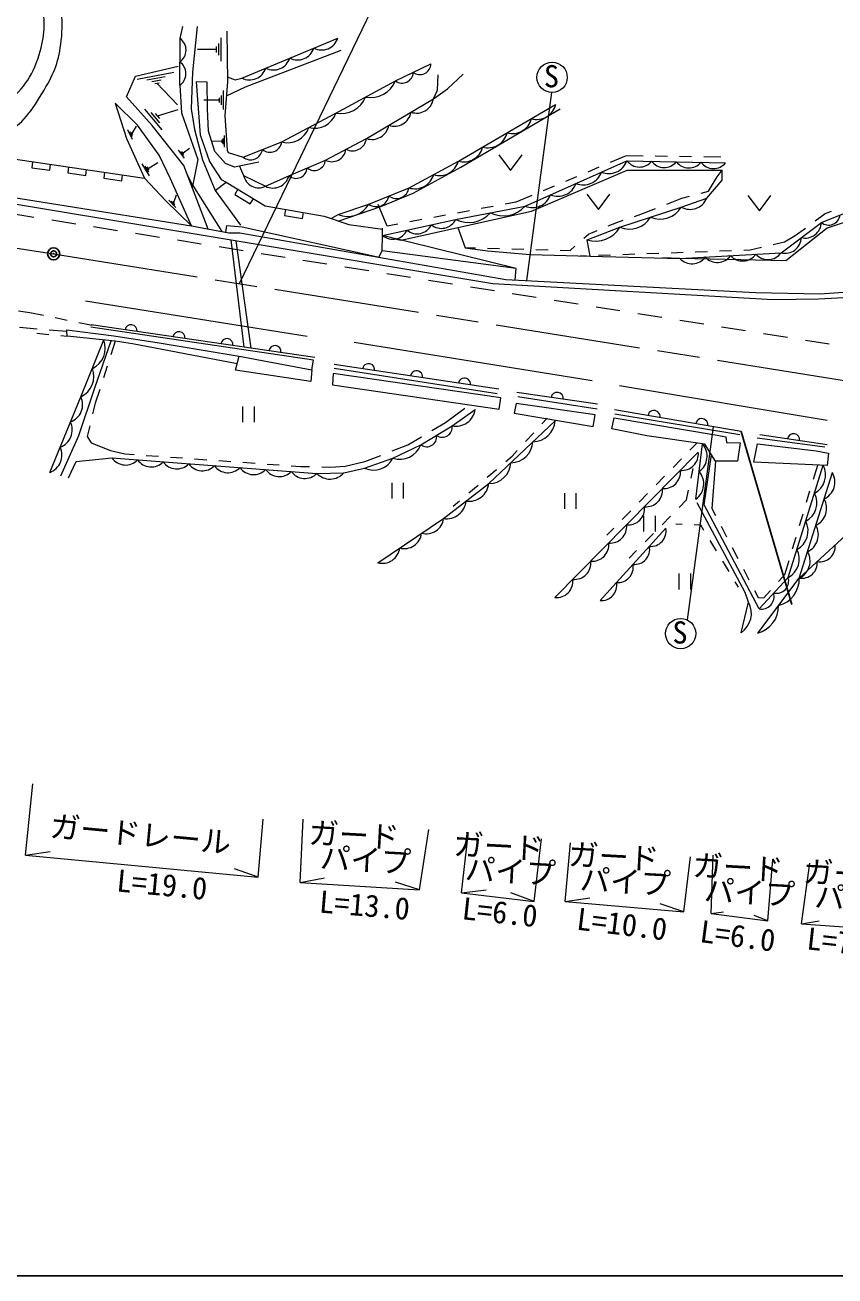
# Model space of a CAD drawing. Units: millimetres, scale not verified. Extents: x 40000 to 680000, y 20000 to 380000.
# Drawn here: x 175090 to 241960, y 205000 to 308258 of the extents above; entities that cross this region are included whole.
import ezdxf
from ezdxf.enums import TextEntityAlignment as Align

# ---------------------------------------------------------------- set-up
doc = ezdxf.new("R2010")
doc.units = ezdxf.units.MM
doc.header["$LTSCALE"] = 1000
doc.header["$PDMODE"] = 32
doc.header["$PDSIZE"] = 500
doc.linetypes.add('CHAIN', pattern=[18.5, 12, -1.5, 3.5, -1.5])
for name, color, linetype, lineweight in [('M-BGD', 7, 'Continuous', 13), ('M-BMK', 2, 'CHAIN', 13), ('M-BMK-SRVR', 3, 'Continuous', 25), ('M-STR-HTXT', 7, 'Continuous', 13), ('M-STR-STRC', 7, 'Continuous', 25), ('M-TTL-BAND', 7, 'Continuous', 25)]:
    doc.layers.add(name, color=color, linetype=linetype, lineweight=lineweight)
doc.styles.add('ＭＳ ゴシック', font='')
doc.styles.get('ＭＳ ゴシック').set_extended_font_data('MS Gothic')

msp = doc.modelspace()

# ---------------------------------------------------------------- linework, layer by layer
at = {"layer": 'M-BGD'}
for p, q in [((191054, 306725), (191058, 305758)), ((191246, 307209), (191253, 305275)), ((190863, 306241), (189316, 306235)), ((190862, 306482), (190864, 305999)), ((184360, 303777), (187377, 304356)), ((185153, 303721), (186661, 304010)), ((185569, 303592), (186323, 303737)), ((185796, 303427), (186173, 303499)), ((185984, 303463), (187667, 301672)), ((191435, 302848), (191440, 301272)), ((218554, 302689), (216488, 287163)), ((191122, 302059), (189862, 302054)), ((191122, 302256), (191123, 301862)), ((191278, 302453), (191281, 301665)), ((186426, 299617), (184974, 301302)), ((186231, 300183), (185505, 301026)), ((186218, 300539), (185855, 300961)), ((186037, 300750), (187733, 301287)), ((183973, 298822), (183575, 299612)), ((183953, 299059), (183753, 299454)), ((183932, 299297), (184292, 299907)), ((183982, 299198), (183882, 299395)), ((191330, 298660), (190572, 298657)), ((191330, 298778), (191331, 298542)), ((191424, 298897), (191426, 298424)), ((191518, 299134), (191521, 298187)), ((188248, 297266), (187758, 297940)), ((188193, 297483), (187948, 297820)), ((188199, 297617), (188076, 297785)), ((188138, 297701), (188677, 298093)), ((214211, 297537), (215167, 296263)), ((215167, 296263), (216122, 297537)), ((224713, 297454), (223391, 296899)), ((226123, 297435), (224713, 297454)), ((228122, 297407), (227123, 297421)), ((230122, 297380), (229122, 297393)), ((175721, 296977), (175649, 296483)), ((175649, 296483), (177133, 296265)), ((177133, 296265), (177205, 296760)), ((178690, 296543), (178617, 296048)), ((185367, 295807), (184749, 296793)), ((185311, 296115), (185002, 296608)), ((185332, 296300), (185178, 296547)), ((185255, 296424), (186044, 296919)), ((192793, 296618), (193141, 295847)), ((222469, 296512), (221547, 296125)), ((232532, 297346), (231122, 297366)), ((178617, 296048), (180101, 295830)), ((180101, 295830), (180174, 296325)), ((181658, 296108), (181585, 295613)), ((181585, 295613), (183070, 295396)), ((183070, 295396), (183142, 295890)), ((188933, 295006), (188440, 296007)), ((220625, 295738), (219703, 295351)), ((231530, 294541), (232233, 295730)), ((232233, 295730), (232640, 296283)), ((190801, 294596), (191707, 295292)), ((192671, 294702), (192409, 294276)), ((218781, 294964), (217859, 294577)), ((221472, 294298), (222427, 293024)), ((222427, 293024), (223383, 294298)), ((230906, 294379), (231530, 294541)), ((187539, 293192), (186950, 293797)), ((187452, 293402), (187158, 293705)), ((187439, 293537), (187292, 293688)), ((187365, 293612), (187600, 294245)), ((192409, 294276), (193689, 293492)), ((193689, 293492), (193950, 293919)), ((204994, 291662), (204237, 293446)), ((213745, 293288), (212762, 293105)), ((215615, 293635), (214728, 293470)), ((216937, 294190), (215615, 293635)), ((228086, 293481), (229314, 293965)), ((229314, 293965), (229938, 294127)), ((234765, 294186), (235721, 292912)), ((235721, 292912), (236676, 294186)), ((173843, 292716), (175818, 292401)), ((196607, 293034), (196521, 292541)), ((196521, 292541), (197999, 292284)), ((197999, 292284), (198085, 292777)), ((209813, 292557), (208829, 292375)), ((211779, 292922), (210796, 292740)), ((225410, 292458), (225927, 292632)), ((225927, 292632), (227155, 293115)), ((240323, 292087), (241162, 292698)), ((241162, 292698), (241679, 292889)), ((177299, 292165), (179274, 291850)), ((180755, 291614), (182730, 291300)), ((188824, 291679), (191904, 291098)), ((191675, 291141), (191761, 291700)), ((205880, 291827), (204994, 291662)), ((207846, 292192), (206863, 292009)), ((221603, 290992), (222312, 291287)), ((223236, 291670), (223945, 291965)), ((223945, 291965), (224462, 292139)), ((238676, 290887), (239515, 291498)), ((184212, 291064), (186187, 290749)), ((187668, 290513), (189643, 290199)), ((193189, 281668), (192111, 290517)), ((192505, 290451), (193727, 281590)), ((215643, 288171), (204615, 290874)), ((221229, 290658), (221603, 290992)), ((221749, 289176), (221506, 290527)), ((236851, 290152), (237784, 290374)), ((237784, 290374), (238676, 290887)), ((191125, 289963), (193100, 289648)), ((194581, 289412), (196556, 289098)), ((215643, 288171), (204575, 289617)), ((211435, 289878), (212272, 289857)), ((213272, 289832), (214272, 289807)), ((215271, 289781), (216271, 289756)), ((217271, 289731), (218270, 289705)), ((219270, 289680), (220108, 289659)), ((220108, 289659), (220482, 289993)), ((220914, 289200), (221434, 289219)), ((222433, 289254), (223433, 289290)), ((224432, 289325), (225432, 289361)), ((226431, 289396), (227430, 289431)), ((228430, 289467), (229429, 289502)), ((230428, 289538), (231428, 289573)), ((232427, 289609), (233426, 289644)), ((234426, 289680), (234946, 289698)), ((234946, 289698), (235879, 289920)), ((198038, 288862), (200013, 288547)), ((201494, 288311), (203469, 287997)), ((215557, 287212), (215643, 288171)), ((204950, 287761), (206925, 287446)), ((208407, 287210), (210382, 286895)), ((211863, 286660), (213838, 286345)), ((215320, 286109), (217295, 285794)), ((240720, 286062), (245017, 286360)), ((180079, 285485), (198382, 282566)), ((218776, 285558), (220751, 285244)), ((222233, 285008), (224208, 284693)), ((240593, 285653), (244971, 285896)), ((174559, 284672), (175499, 284532)), ((175499, 284532), (176603, 284306)), ((177583, 284106), (178562, 283905)), ((225689, 284457), (227664, 284143)), ((174634, 283320), (176087, 283193)), ((177083, 283107), (178537, 282980)), ((179542, 283705), (180647, 283479)), ((199019, 280823), (180542, 283500)), ((229145, 283907), (231120, 283592)), ((232602, 283356), (234577, 283042)), ((176056, 282817), (177051, 282717)), ((178046, 282617), (178569, 282564)), ((182537, 282169), (182174, 281038)), ((202273, 282080), (221913, 278918)), ((236058, 282806), (238033, 282491)), ((239515, 282255), (241490, 281940)), ((181868, 280086), (181561, 279134)), ((214207, 278202), (200614, 280229)), ((200614, 279932), (214072, 277851)), ((181255, 278182), (180892, 277052)), ((222349, 276957), (215701, 277912)), ((224163, 278492), (241310, 275635)), ((180892, 277052), (180674, 276154)), ((193056, 276777), (193056, 275477)), ((194031, 275477), (194031, 276777)), ((215773, 277588), (222313, 276579)), ((209802, 275445), (211397, 276635)), ((217762, 275341), (218188, 275804)), ((234218, 274714), (223759, 276498)), ((234110, 274444), (223786, 276147)), ((180437, 275182), (180219, 274283)), ((208679, 274781), (209802, 275445)), ((229790, 259153), (231943, 275102)), ((180219, 274283), (180543, 273779)), ((180543, 273779), (182147, 273148)), ((206694, 273608), (207818, 274272)), ((216408, 273869), (217085, 274605)), ((229984, 273173), (230551, 273755)), ((230485, 269125), (231029, 273687)), ((241109, 273417), (235542, 274147)), ((241325, 273606), (235758, 274444)), ((182147, 273148), (183318, 272860)), ((183318, 272860), (184104, 272804)), ((185102, 272733), (186099, 272662)), ((203154, 272230), (204458, 272737)), ((205390, 273100), (206694, 273608)), ((214779, 272224), (215305, 272669)), ((215305, 272669), (215731, 273133)), ((218837, 260999), (230674, 272998)), ((187096, 272591), (188094, 272520)), ((189091, 272449), (190089, 272378)), ((191086, 272307), (192084, 272236)), ((193081, 272164), (194079, 272093)), ((195076, 272022), (196074, 271951)), ((197071, 271880), (197857, 271824)), ((197857, 271824), (198587, 271808)), ((199587, 271786), (200316, 271770)), ((200316, 271770), (201533, 271851)), ((201533, 271851), (203154, 272230)), ((213252, 270932), (214015, 271578)), ((228588, 271741), (229286, 272457)), ((230074, 270846), (230242, 271647)), ((232083, 272255), (231800, 268341)), ((240183, 270777), (240531, 271939)), ((227191, 270309), (227890, 271025)), ((205369, 270472), (205369, 269172)), ((206344, 269172), (206344, 270472)), ((211725, 269641), (212488, 270287)), ((219617, 269628), (219617, 268328)), ((220592, 268328), (220592, 269628)), ((225795, 268877), (226493, 269593)), ((229701, 269066), (229869, 269867)), ((239609, 268861), (239896, 269819)), ((210435, 268550), (210961, 268995)), ((229083, 268437), (229701, 269066)), ((234557, 261423), (230584, 268827)), ((239016, 262612), (246394, 269422)), ((224399, 267445), (225097, 268161)), ((226159, 267755), (226159, 266455)), ((227134, 266455), (227134, 267755)), ((227680, 267011), (228382, 267724)), ((231800, 268341), (232090, 267784)), ((239035, 266945), (239322, 267903)), ((222567, 260756), (227999, 266715)), ((223134, 266147), (223701, 266729)), ((228827, 267098), (229342, 267070)), ((230340, 267017), (230854, 266990)), ((230854, 266990), (231114, 266561)), ((232552, 266897), (233013, 266010)), ((226278, 265585), (226979, 266298)), ((231632, 265706), (232149, 264850)), ((238462, 265029), (238748, 265987)), ((224958, 264242), (225577, 264872)), ((233475, 265123), (233936, 264236)), ((232667, 263995), (233185, 263139)), ((234398, 263348), (234859, 262461)), ((237827, 262909), (238175, 264071)), ((229075, 262975), (229075, 261675)), ((230050, 261675), (230050, 262975)), ((233703, 262284), (233962, 261855)), ((237297, 262321), (237827, 262909)), ((235321, 261574), (235611, 261017)), ((236097, 260990), (236627, 261578)), ((235611, 261017), (236097, 260990))]:
    msp.add_line(p, q, dxfattribs=at)
for points in [[(187864, 303280), (187891, 307144), (188107, 308144)], [(189306, 308126), (188928, 304361), (188802, 301334), (189072, 299640), (189738, 297136), (190801, 294596), (192891, 291749)], [(191744, 307756), (191798, 303559), (191600, 300802), (191780, 297937)], [(191792, 303992), (192428, 303739), (192987, 303883), (200914, 307180)], [(191715, 302405), (193293, 303144), (201202, 306189)], [(110999, 304988), (110969, 304845), (110759, 302139), (110668, 300963), (113790, 298174), (114829, 298257), (115629, 298433), (122790, 299839), (126727, 300507), (136528, 300939), (138548, 300982), (149941, 299867), (161041, 297857), (165933, 296736), (167960, 298114), (184967, 295623)], [(190210, 291418), (188188, 296659), (185594, 299956), (183459, 302334), (184215, 304036), (187729, 304874)], [(191780, 297937), (191857, 297737), (193098, 297353), (196284, 298604), (200752, 300982), (205671, 303649), (208607, 305054)], [(193141, 295847), (194954, 294947), (196880, 295810), (199887, 297109), (203274, 298892), (208805, 302153), (209130, 302892), (209202, 304153)], [(208805, 302153), (209977, 303000), (211274, 304189)], [(187864, 303280), (187999, 301010), (189350, 297145), (188897, 294821), (188933, 295006), (191352, 291202)], [(194392, 296947), (192374, 296532), (191636, 296838), (190771, 297829), (190249, 299505), (190158, 301343), (190122, 303541), (189222, 303577), (189546, 299199), (190321, 297001), (191293, 295505), (191707, 295292)], [(188824, 291679), (187107, 295551), (186161, 297523), (184378, 299983), (182540, 301820)], [(182540, 301820), (183459, 298902), (184967, 295623), (186729, 293740), (188824, 291679)], [(200370, 292277), (200937, 292605), (203477, 293469), (206792, 294821), (210864, 297019), (218899, 301703)], [(200942, 292080), (204456, 293283), (207122, 294376), (211074, 296538), (219265, 301343)], [(113647, 296228), (117213, 296922), (120978, 297769), (129734, 298778), (135445, 298958), (142436, 298706), (148760, 298147), (166740, 295192), (188824, 291679)], [(152158, 297158), (192111, 290517), (213717, 286909), (236863, 285612), (240593, 285653)], [(204615, 290874), (210642, 292212), (216371, 293311), (224785, 297058), (232928, 296896)], [(205761, 290593), (206124, 290504), (216912, 292905), (224803, 296283), (232640, 296283)], [(231370, 293959), (232640, 295446), (232640, 296283)], [(191707, 295292), (194914, 293329), (199778, 292482), (201814, 291779), (204615, 291401)], [(221506, 290527), (224208, 291581), (229262, 293230), (231370, 293959)], [(229163, 288996), (237513, 289455), (240838, 291968), (243918, 293185), (245486, 293266), (248675, 292509), (251647, 290833)], [(251647, 290833), (247080, 292239), (244378, 292509), (241324, 291482), (237892, 288807), (229163, 288996), (227733, 289030)], [(191761, 291700), (193022, 291610), (204721, 289023)], [(204307, 289096), (204575, 289617), (204615, 290874), (204615, 291482)], [(210827, 291551), (211435, 289878), (213272, 289617), (216786, 289320), (221749, 289176), (229163, 288996)], [(191904, 291098), (192823, 291116), (214794, 287252), (235396, 286171), (240720, 286062)], [(178569, 282564), (178537, 282980), (178553, 283092), (182432, 282604), (186168, 282015), (192780, 280916), (198779, 279790), (198698, 278845), (192455, 279763), (192780, 280916)], [(198779, 279790), (198896, 280598), (180513, 283325)], [(177132, 271332), (179700, 277574), (181595, 282262)], [(178051, 271034), (179538, 274385), (180862, 278304), (182213, 282201)], [(192604, 280292), (183970, 281952), (182537, 282169), (178569, 282564)], [(182267, 272521), (199184, 271251), (201400, 271305), (203130, 271683), (205454, 272494), (207778, 273602), (210346, 275169), (212264, 276520)], [(204214, 263876), (209646, 267524), (213376, 270402), (218848, 275591)], [(235692, 260071), (231152, 268665), (231752, 272793)], [(178673, 270872), (179321, 272224), (182267, 272521)], [(235692, 260071), (238097, 262666), (240991, 271919)], [(235584, 258072), (239016, 262612), (241745, 271314)], [(234205, 258099), (234827, 260612), (234557, 261423)]]:
    msp.add_lwpolyline(points, dxfattribs=at)
for points in [[(200479, 278553), (214234, 276553), (214369, 277472), (200533, 279499)], [(215485, 276219), (221989, 275120), (222151, 276075), (215629, 277011)], [(233921, 272255), (232083, 272255), (231218, 273660), (226435, 274336), (223543, 274930), (223732, 275822), (232245, 274417), (232948, 274255), (233002, 273795), (234137, 273768)], [(235272, 272174), (235569, 273687), (240406, 273120), (241433, 272904), (241325, 271904)]]:
    msp.add_lwpolyline(points, close=True, dxfattribs=at)
for centre in [(218607, 303938), (229219, 258027)]:
    msp.add_circle(centre, 1250, dxfattribs=at)
for centre, radius, start, end in [((187201, 306183), 1184, 304.87481, 54.32386), ((199577, 307600), 1402, 242.6212, 342.54454), ((197595, 306776), 1402, 242.6212, 342.54454), ((187187, 304251), 1184, 304.87481, 54.32386), ((193632, 305128), 1402, 242.6212, 342.54454), ((195613, 305952), 1402, 242.6212, 342.54454), ((207695, 305075), 912, 232.44533, 358.69947), ((203628, 304482), 2206, 259.12158, 337.80483), ((206227, 304372), 912, 232.44533, 358.69947), ((201168, 303149), 2206, 259.12158, 337.80483), ((207429, 302381), 1395, 250.43554, 350.60967), ((217340, 302069), 1602, 253.6992, 346.78172), ((199000, 301580), 1851, 254.90306, 341.14594), ((205585, 301294), 1395, 250.43554, 350.60967), ((215331, 300898), 1602, 253.6992, 346.78172), ((196766, 300391), 1851, 254.90306, 341.14594), ((203742, 300207), 1395, 250.43554, 350.60967), ((195311, 298740), 982, 230.85278, 352.03824), ((202117, 299036), 1166, 242.6002, 352.942), ((213322, 299727), 1602, 253.6992, 346.78172), ((193718, 298114), 982, 230.85278, 352.03824), ((200424, 298144), 1166, 242.6002, 352.942), ((211313, 298556), 1602, 253.6992, 346.78172), ((197465, 296521), 921, 230.54289, 356.16824), ((198969, 297170), 921, 230.54289, 356.16824), ((209329, 297427), 1588, 251.60972, 345.11267), ((223296, 297572), 1576, 247.05859, 340.95743), ((225818, 297824), 1287, 216.54833, 321.17028), ((227854, 297784), 1287, 216.54833, 321.17028), ((229890, 297743), 1287, 216.54833, 321.17028), ((231926, 297703), 1287, 216.54833, 321.17028), ((194392, 296091), 1275, 191.02519, 296.14866), ((195564, 296166), 1363, 243.44717, 344.86446), ((207293, 296328), 1588, 251.60972, 345.11267), ((221192, 296635), 1576, 247.05859, 340.95743), ((205755, 294993), 1051, 233.79335, 350.55913), ((219089, 295698), 1576, 247.05859, 340.95743), ((201707, 294505), 2050, 247.92403, 329.67574), ((204098, 294317), 1051, 233.79335, 350.55913), ((214585, 294879), 2377, 243.0116, 318.70599), ((216985, 294762), 1576, 247.05859, 340.95743), ((229991, 294534), 1494, 240.7999, 337.38708), ((211721, 294330), 2377, 243.0116, 318.70599), ((225002, 293434), 2016, 246.82939, 329.3036), ((227528, 294259), 2016, 246.82939, 329.3036), ((241448, 292678), 936, 229.29061, 353.79134), ((205445, 291886), 1309, 230.67819, 334.35222), ((207454, 292332), 1309, 230.67819, 334.35222), ((209462, 292778), 1309, 230.67819, 334.35222), ((222184, 292781), 2354, 253.26328, 329.34829), ((239503, 292006), 1335, 255.81689, 358.36878), ((237841, 290750), 1335, 255.81689, 358.36878), ((232248, 290010), 1343, 222.027, 324.27104), ((234336, 290124), 1343, 222.027, 324.27104), ((236423, 290239), 1343, 222.027, 324.27104), ((230160, 289895), 1343, 222.027, 324.27104), ((183843, 283022), 500, 351.7575, 171.7575), ((187801, 282448), 500, 351.7575, 171.7575), ((179872, 281596), 1848, 294.82484, 21.14146), ((191760, 281875), 500, 351.7575, 171.7575), ((195719, 281301), 500, 351.7575, 171.7575), ((178924, 279252), 1848, 294.82484, 21.14146), ((203454, 279805), 500, 351.51937, 171.51937), ((207410, 279215), 500, 351.51937, 171.51937), ((211367, 278625), 500, 351.51937, 171.51937), ((219025, 277435), 500, 351.82643, 171.82643), ((178333, 276920), 1516, 289.71982, 25.56981), ((210656, 276766), 1627, 258.99514, 351.31321), ((227017, 275942), 500, 350.32174, 170.32174), ((230960, 275270), 500, 350.32174, 170.32174), ((177477, 274839), 1516, 289.71982, 25.56981), ((209539, 275047), 816, 234.16584, 8.64448), ((217021, 275691), 1830, 270.08909, 356.86167), ((208256, 274263), 816, 234.16584, 8.64448), ((215197, 273962), 1830, 270.08909, 356.86167), ((229831, 272673), 1569, 306.15912, 40.2507), ((238542, 274025), 500, 351.44203, 171.44203), ((176621, 272758), 1516, 289.71982, 25.56981), ((206011, 274318), 1907, 253.03779, 337.94061), ((229322, 272852), 1360, 264.60778, 6.17174), ((183390, 273313), 1374, 215.21311, 316.19948), ((185505, 273154), 1374, 215.21311, 316.19948), ((187619, 272996), 1374, 215.21311, 316.19948), ((189734, 272837), 1374, 215.21311, 316.19948), ((191849, 272678), 1374, 215.21311, 316.19948), ((193963, 272519), 1374, 215.21311, 316.19948), ((203876, 273283), 1765, 245.01065, 333.45069), ((213373, 272232), 1830, 270.08909, 356.86167), ((239467, 271126), 1719, 297.78852, 27.46952), ((196078, 272361), 1374, 215.21311, 316.19948), ((198193, 272202), 1374, 215.21311, 316.19948), ((200269, 272256), 1478, 222.83452, 319.95984), ((227843, 271352), 1360, 264.60778, 6.17174), ((229559, 270392), 1569, 306.15912, 40.2507), ((240403, 270540), 1550, 295.22088, 29.94953), ((211749, 270583), 1637, 261.65123, 353.66632), ((226363, 269852), 1360, 264.60778, 6.17174), ((238743, 268813), 1719, 297.78852, 27.46952), ((209884, 269144), 1637, 261.65123, 353.66632), ((224884, 268352), 1360, 264.60778, 6.17174), ((239720, 268365), 1550, 295.22088, 29.94953), ((208217, 267696), 1439, 254.62637, 353.14755), ((223404, 266853), 1360, 264.60778, 6.17174), ((226754, 266486), 1266, 264.87848, 10.41913), ((238019, 266499), 1719, 297.78852, 27.46952), ((239038, 266189), 1550, 295.22088, 29.94953), ((206407, 266480), 1439, 254.62637, 353.14755), ((221924, 265353), 1360, 264.60778, 6.17174), ((204596, 265264), 1439, 254.62637, 353.14755), ((225396, 264996), 1266, 264.87848, 10.41913), ((237296, 264186), 1719, 297.78852, 27.46952), ((238355, 264014), 1550, 295.22088, 29.94953), ((240715, 265212), 1258, 259.76392, 5.65486), ((220445, 263853), 1360, 264.60778, 6.17174), ((224038, 263507), 1266, 264.87848, 10.41913), ((239239, 263850), 1258, 259.76392, 5.65486), ((218965, 262353), 1360, 264.60778, 6.17174), ((237105, 262379), 1032, 258.2053, 16.12853), ((236742, 262547), 2274, 284.18895, 1.63596), ((222680, 262017), 1266, 264.87848, 10.41913), ((235903, 261082), 1032, 258.2053, 16.12853), ((233132, 259698), 1926, 303.87093, 28.34669), ((235026, 260277), 2274, 284.18895, 1.63596)]:
    msp.add_arc(centre, radius, start, end, dxfattribs=at)
for points, knots in [([(161135, 313499), (162289, 312010), (162647, 311515), (163446, 310135), (164394, 308497), (164841, 307514), (165432, 305716), (165822, 304530), (165823, 303807), (166121, 302595), (166354, 301651), (166301, 301031), (166810, 300203), (167139, 299669), (167456, 299445), (167986, 299109), (168676, 298671), (169121, 298443), (169932, 298339), (171257, 298167), (172089, 298497), (173256, 299149), (174978, 300111), (175647, 301187), (176661, 302879), (177531, 304331), (177907, 305289), (178080, 306973), (178190, 308044), (178190, 308525), (178039, 309729)], [0, 0, 0, 0, 1, 1, 1, 2, 2, 2, 3, 3, 3, 4, 4, 4, 5, 5, 5, 6, 6, 6, 7, 7, 7, 8, 8, 8, 9, 9, 9, 10, 10, 10, 10]), ([(163203, 313378), (164316, 311917), (164693, 311366), (165392, 309932), (166247, 308176), (166352, 307037), (166851, 305149), (167204, 303812), (166975, 302903), (167662, 301703), (167906, 301275), (168103, 301010), (168553, 300811), (169314, 300476), (169832, 300485), (170661, 300528), (171774, 300585), (172418, 300936), (173296, 301622), (174872, 302852), (175655, 303891), (176256, 305797), (176770, 307432), (176730, 308353), (176539, 310175)], [0, 0, 0, 0, 1, 1, 1, 2, 2, 2, 3, 3, 3, 4, 4, 4, 5, 5, 5, 6, 6, 6, 7, 7, 7, 8, 8, 8, 8])]:
    msp.add_open_spline(points, degree=3, knots=knots, dxfattribs=at)
at = {"layer": 'M-BMK'}
msp.add_lwpolyline([(153217, 293140), (177451, 289373), (276597, 273486), (302281, 269441)], dxfattribs=at)
at = {"layer": 'M-BMK-SRVR'}
msp.add_circle((177451, 289373), 500, dxfattribs=at)
msp.add_point((177451, 289373), dxfattribs=at)
at = {"layer": 'M-STR-HTXT'}
for p, q in [((175118, 239732), (175726, 245631)), ((194332, 237908), (194758, 242712)), ((197798, 237483), (198041, 242712)), ((207649, 236875), (208439, 241861)), ((211115, 236631), (211662, 241435)), ((217134, 235902), (217742, 241070)), ((219688, 235902), (220114, 240766)), ((175118, 239732), (177156, 240041)), ((175118, 239732), (194332, 237908)), ((229478, 235050), (230025, 239611)), ((231728, 234929), (231910, 239732)), ((194332, 237908), (192389, 238595)), ((236410, 234321), (236835, 239368)), ((239207, 234078), (239876, 239064)), ((197798, 237483), (199825, 237859)), ((207649, 236875), (205683, 237497)), ((197798, 237483), (207649, 236875)), ((211115, 236631), (213160, 236887)), ((211115, 236631), (217134, 235902)), ((217134, 235902), (215209, 236639)), ((219688, 235902), (221724, 236227)), ((219688, 235902), (229478, 235050)), ((229478, 235050), (227529, 235722)), ((231728, 234929), (232759, 235049)), ((231728, 234929), (236410, 234321)), ((236410, 234321), (235281, 234764)), ((239207, 234078), (240645, 234327)), ((239207, 234078), (245835, 233591))]:
    msp.add_line(p, q, dxfattribs=at)
msp.add_lwpolyline([(192798, 286914), (204489, 311150), (222285, 311150)], dxfattribs=at)
at = {"layer": 'M-STR-STRC'}
msp.add_line((238388, 260438), (234218, 274714), dxfattribs=at)
at = {"layer": 'M-TTL-BAND'}
msp.add_line((40000, 205000), (579000, 205000), dxfattribs=at)

# ---------------------------------------------------------------- texts
at = {"layer": 'M-BGD', "style": 'ＭＳ ゴシック'}
for p in [(217928, 302565), (228540, 256653)]:
    msp.add_text('S', height=1833, dxfattribs=at).set_placement(p, align=Align.BOTTOM_LEFT)
at = {"layer": 'M-STR-HTXT', "style": 'ＭＳ ゴシック'}
for s, rotation, p in [('ガードレール', 354.577, (177023, 240705)), ('ガード', 356.885, (198431, 240145)), ('ガード', 356.885, (210389, 239213)), ('ガード', 356.885, (219875, 238362)), ('パイプ', 356.885, (199380, 238086)), ('パイプ', 356.885, (211339, 237153)), ('ガード', 356.885, (230131, 237470)), ('L=19.0', 354.577, (182540, 236201)), ('パイプ', 356.885, (220824, 236302)), ('ガード', 356.885, (239252, 236943)), ('パイプ', 356.885, (231080, 235410)), ('L=13.0', 355.252, (199277, 234456)), ('パイプ', 356.885, (240201, 234883)), ('L=6.0', 353.836, (211041, 233908)), ('L=10.0', 353.034, (220488, 233050)), ('L=6.0', 352.522, (230654, 232027)), ('L=7.0', 353.742, (239498, 231424))]:
    msp.add_text(s, height=1833, rotation=rotation, dxfattribs=at).set_placement(p, align=Align.BOTTOM_LEFT)

doc.saveas('drawing.dxf')
